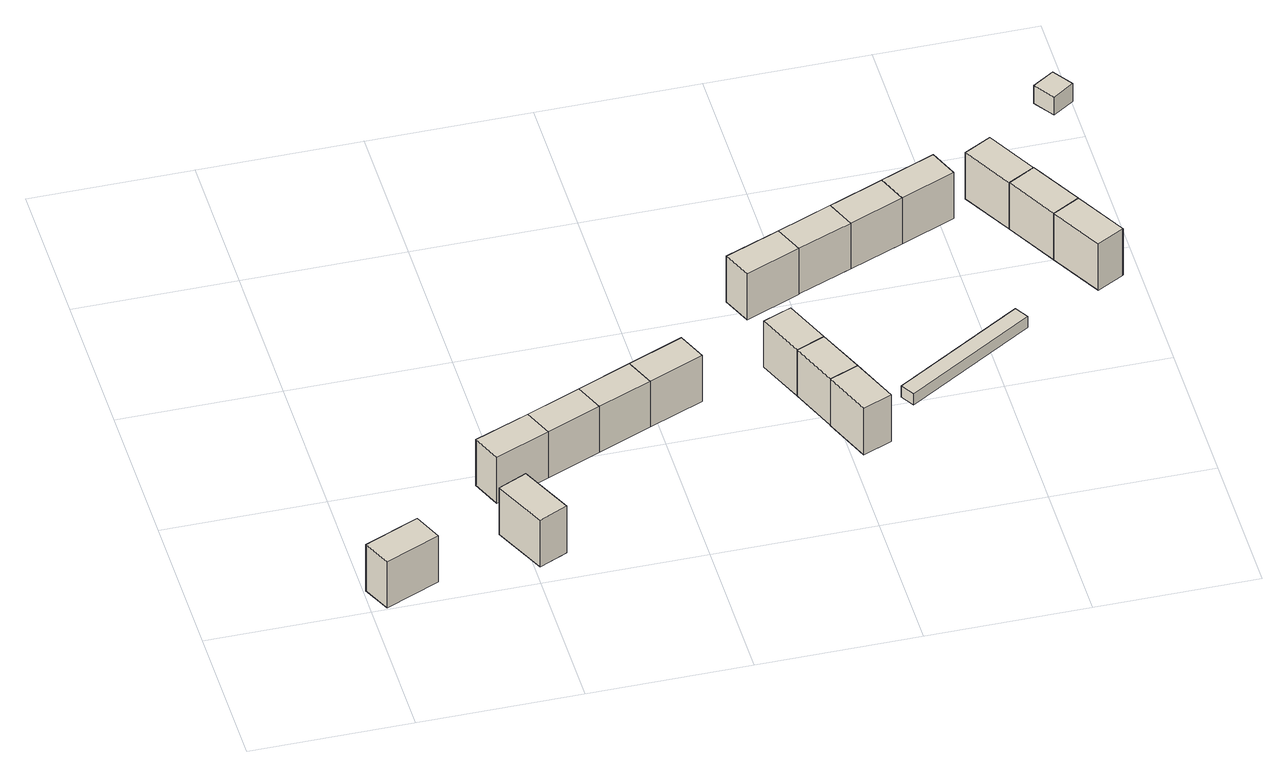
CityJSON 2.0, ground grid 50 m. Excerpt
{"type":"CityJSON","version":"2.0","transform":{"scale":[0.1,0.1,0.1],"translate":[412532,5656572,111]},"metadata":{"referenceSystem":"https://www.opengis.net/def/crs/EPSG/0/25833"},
"CityObjects":{
"building1":{"type":"Building","attributes":{"Dachtyp_tdc":"tdcGableRoof","Gemeindeschluessel":14612000,"Dachneigung":35.3,"QualitaetDacherkennung":82,"Geometrietyp2DReferenz":"3000","measuredHeight":19.13,"function":"31001_9998","roofType":"3100"},"geometry":[{"type":"Solid","lod":"1","boundaries":[[[[0,1,2,3]],[[4,5,6,7]],[[3,5,4,0]],[[2,6,5,3]],[[1,7,6,2]],[[0,4,7,1]]]]}]},
"building2":{"type":"Building","attributes":{"Dachtyp_tdc":"tdcGableRoof","Gemeindeschluessel":14612000,"Dachneigung":37.16,"QualitaetDacherkennung":72,"Geometrietyp2DReferenz":"3000","measuredHeight":19.52,"function":"31001_9998","roofType":"3100"},"geometry":[{"type":"Solid","lod":"1","boundaries":[[[[8,9,10,11]],[[12,13,14,15]],[[11,13,12,8]],[[10,14,13,11]],[[9,15,14,10]],[[8,12,15,9]]]]}]},
"building3":{"type":"Building","attributes":{"Dachtyp_tdc":"tdcGableRoof","Gemeindeschluessel":14612000,"Dachneigung":34.86,"QualitaetDacherkennung":73,"Geometrietyp2DReferenz":"3000","measuredHeight":19.13,"function":"31001_9998","roofType":"3100"},"geometry":[{"type":"Solid","lod":"1","boundaries":[[[[16,17,18,19]],[[20,21,22,23]],[[19,21,20,16]],[[18,22,21,19]],[[17,23,22,18]],[[16,20,23,17]]]]}]},
"building4":{"type":"Building","attributes":{"Dachtyp_tdc":"tdcGableRoof","Gemeindeschluessel":14612000,"Dachneigung":34.82,"QualitaetDacherkennung":71,"Geometrietyp2DReferenz":"3000","measuredHeight":19.09,"function":"31001_9998","roofType":"3100"},"geometry":[{"type":"Solid","lod":"1","boundaries":[[[[19,18,24,25]],[[21,26,27,22]],[[25,26,21,19]],[[24,27,26,25]],[[18,22,27,24]],[[19,21,22,18]]]]}]},
"building5":{"type":"Building","attributes":{"Dachtyp_tdc":"tdcGableRoof","Gemeindeschluessel":14612000,"Dachneigung":35.02,"QualitaetDacherkennung":71,"Geometrietyp2DReferenz":"3000","measuredHeight":19.16,"function":"31001_9998","roofType":"3100"},"geometry":[{"type":"Solid","lod":"1","boundaries":[[[[25,24,28,29]],[[26,30,31,27]],[[29,30,26,25]],[[28,31,30,29]],[[24,27,31,28]],[[25,26,27,24]]]]}]},
"building6":{"type":"Building","attributes":{"Dachtyp_tdc":"tdcGableRoof","Gemeindeschluessel":14612000,"Dachneigung":34.97,"QualitaetDacherkennung":72,"Geometrietyp2DReferenz":"3000","measuredHeight":19.16,"function":"31001_9998","roofType":"3100"},"geometry":[{"type":"Solid","lod":"1","boundaries":[[[[29,28,32,33]],[[30,34,35,31]],[[33,34,30,29]],[[32,35,34,33]],[[28,31,35,32]],[[29,30,31,28]]]]}]},
"building7":{"type":"Building","attributes":{"Dachtyp_tdc":"tdcGableRoof","Gemeindeschluessel":14612000,"Dachneigung":35.52,"QualitaetDacherkennung":78,"Geometrietyp2DReferenz":"3000","measuredHeight":19.19,"function":"31001_9998","roofType":"3100"},"geometry":[{"type":"Solid","lod":"1","boundaries":[[[[36,37,38,39]],[[40,41,42,43]],[[39,41,40,36]],[[38,42,41,39]],[[37,43,42,38]],[[36,40,43,37]]]]}]},
"building8":{"type":"Building","attributes":{"Dachtyp_tdc":"tdcGableRoof","Gemeindeschluessel":14612000,"Dachneigung":35.6,"QualitaetDacherkennung":88,"Geometrietyp2DReferenz":"3000","measuredHeight":19.21,"function":"31001_9998","roofType":"3100"},"geometry":[{"type":"Solid","lod":"1","boundaries":[[[[44,45,39,38]],[[46,42,41,47]],[[38,42,46,44]],[[39,41,42,38]],[[45,47,41,39]],[[44,46,47,45]]]]}]},
"building9":{"type":"Building","attributes":{"Dachtyp_tdc":"tdcGableRoof","Gemeindeschluessel":14612000,"Dachneigung":35.49,"QualitaetDacherkennung":85,"Geometrietyp2DReferenz":"3000","measuredHeight":19.23,"function":"31001_9998","roofType":"3100"},"geometry":[{"type":"Solid","lod":"1","boundaries":[[[[45,44,48,49]],[[50,51,52,53]],[[49,51,50,45]],[[48,52,51,49]],[[44,53,52,48]],[[45,50,53,44]]]]}]},
"building10":{"type":"Building","attributes":{"Dachtyp_tdc":"tdcGableRoof","Gemeindeschluessel":14612000,"Dachneigung":35.43,"QualitaetDacherkennung":74,"Geometrietyp2DReferenz":"3000","measuredHeight":19.2,"function":"31001_9998","roofType":"3100"},"geometry":[{"type":"Solid","lod":"1","boundaries":[[[[54,55,56,57]],[[58,59,60,61]],[[57,59,58,54]],[[56,60,59,57]],[[55,61,60,56]],[[54,58,61,55]]]]}]},
"building11":{"type":"Building","attributes":{"Dachtyp_tdc":"tdcGableRoof","Gemeindeschluessel":14612000,"Dachneigung":35.28,"QualitaetDacherkennung":74,"Geometrietyp2DReferenz":"3000","measuredHeight":19.14,"function":"31001_9998","roofType":"3100"},"geometry":[{"type":"Solid","lod":"1","boundaries":[[[[57,56,62,63]],[[64,65,66,67]],[[63,65,64,57]],[[62,66,65,63]],[[56,67,66,62]],[[57,64,67,56]]]]}]},
"building12":{"type":"Building","attributes":{"Dachtyp_tdc":"tdcGableRoof","Gemeindeschluessel":14612000,"Dachneigung":57.5,"QualitaetDacherkennung":3,"Geometrietyp2DReferenz":"3000","measuredHeight":6.14,"function":"31001_2463","roofType":"3100"},"geometry":[{"type":"Solid","lod":"1","boundaries":[[[[68,69,70,71]],[[72,73,74,75]],[[71,73,72,68]],[[70,74,73,71]],[[69,75,74,70]],[[68,72,75,69]]]]}]},
"building13":{"type":"Building","attributes":{"Dachtyp_tdc":"tdcGableRoof","Gemeindeschluessel":14612000,"Dachneigung":34.74,"QualitaetDacherkennung":74,"Geometrietyp2DReferenz":"3000","measuredHeight":19.1,"function":"31001_9998","roofType":"3100"},"geometry":[{"type":"Solid","lod":"1","boundaries":[[[[76,77,78,79]],[[80,81,82,83]],[[79,81,80,76]],[[78,82,81,79]],[[77,83,82,78]],[[76,80,83,77]]]]}]},
"building14":{"type":"Building","attributes":{"Dachtyp_tdc":"tdcGableRoof","Gemeindeschluessel":14612000,"Dachneigung":34.84,"QualitaetDacherkennung":71,"Geometrietyp2DReferenz":"3000","measuredHeight":19.15,"function":"31001_9998","roofType":"3100"},"geometry":[{"type":"Solid","lod":"1","boundaries":[[[[84,85,86,87]],[[81,88,89,82]],[[87,88,81,84]],[[86,89,88,87]],[[85,82,89,86]],[[84,81,82,85]]]]}]},
"building15":{"type":"Building","attributes":{"Dachtyp_tdc":"tdcGableRoof","Gemeindeschluessel":14612000,"Dachneigung":34.97,"QualitaetDacherkennung":80,"Geometrietyp2DReferenz":"3000","measuredHeight":19.14,"function":"31001_9998","roofType":"3100"},"geometry":[{"type":"Solid","lod":"1","boundaries":[[[[90,91,92,93]],[[94,95,96,97]],[[93,95,94,90]],[[92,96,95,93]],[[91,97,96,92]],[[90,94,97,91]]]]}]},
"building16":{"type":"Building","attributes":{"Dachtyp_tdc":"tdcGableRoof","Gemeindeschluessel":14612000,"Dachneigung":35.28,"QualitaetDacherkennung":88,"Geometrietyp2DReferenz":"3000","measuredHeight":19.2,"function":"31001_9998","roofType":"3100"},"geometry":[{"type":"Solid","lod":"1","boundaries":[[[[98,99,100,101]],[[97,102,103,94]],[[101,102,97,98]],[[100,103,102,101]],[[99,94,103,100]],[[98,97,94,99]]]]}]},
"building17":{"type":"Building","attributes":{"Dachtyp_tdc":"tdcFreeFormRoof","Gemeindeschluessel":14612000,"Dachneigung":35.53,"QualitaetDacherkennung":84,"Geometrietyp2DReferenz":"3000","measuredHeight":19.24,"function":"31001_9998","roofType":"5000"},"geometry":[{"type":"Solid","lod":"1","boundaries":[[[[100,104,105,106,101]],[[103,102,107,108,109]],[[101,102,103,100]],[[106,107,102,101]],[[105,108,107,106]],[[104,109,108,105]],[[100,103,109,104]]]]}]},
"building18":{"type":"Building","attributes":{"Dachtyp_tdc":"tdcHipAndGableRoof","Gemeindeschluessel":14612000,"Dachneigung":47.33,"QualitaetDacherkennung":41,"Geometrietyp2DReferenz":"3000","measuredHeight":9.12,"function":"31001_2000","roofType":"5000"},"geometry":[{"type":"Solid","lod":"1","boundaries":[[[[110,111,112,113]],[[114,115,116,117]],[[113,115,114,110]],[[112,116,115,113]],[[111,117,116,112]],[[110,114,117,111]]]]}]}
},
"vertices":[
[8,95,179],[48,6,179],[218,80,179],[179,170,179],[8,95,5],[179,170,5],[218,80,5],[48,6,5],
[527,275,184],[438,234,184],[515,67,184],[604,108,184],[527,275,8],[604,108,8],[515,67,8],[438,234,8],
[424,445,193],[462,354,193],[633,425,193],[595,515,193],[424,445,20],[595,515,20],[633,425,20],[462,354,20],
[802,495,193],[765,586,193],[765,586,20],[802,495,20],
[970,566,193],[932,656,193],[932,656,20],[970,566,20],
[1143,637,193],[1105,728,193],[1105,728,20],[1143,637,20],
[1440,775,194],[1350,738,194],[1411,592,194],[1500,629,194],[1440,775,20],[1500,629,20],[1411,592,20],[1350,738,20],
[1470,445,194],[1561,482,194],[1470,445,20],[1561,482,20],
[1530,296,194],[1622,333,194],[1561,482,19],[1622,333,19],[1530,296,19],[1470,445,19],
[1315,1025,207],[1353,934,207],[1524,1005,207],[1487,1095,207],[1315,1025,34],[1487,1095,34],[1524,1005,34],[1353,934,34],
[1695,1075,207],[1658,1166,207],[1487,1095,35],[1658,1166,35],[1695,1075,35],[1524,1005,35],
[1696,508,65],[1722,465,65],[2124,711,65],[2098,754,65],[1696,508,24],[2098,754,24],[2124,711,24],[1722,465,24],
[1658,1166,206],[1695,1075,206],[1866,1145,206],[1829,1236,206],[1658,1166,34],[1829,1236,34],[1866,1145,34],[1695,1075,34],
[1829,1236,207],[1866,1145,207],[2036,1215,207],[1999,1306,207],[1999,1306,34],[2036,1215,34],
[2178,1130,208],[2262,1177,208],[2175,1337,208],[2090,1290,208],[2178,1130,34],[2090,1290,34],[2175,1337,34],[2262,1177,34],
[2262,1177,209],[2178,1130,209],[2267,968,209],[2352,1015,209],[2352,1015,34],[2267,968,34],
[2357,806,209],[2440,852,209],[2442,853,209],[2442,853,34],[2440,852,34],[2357,806,34],
[2426,1573,107],[2493,1618,107],[2450,1682,107],[2383,1638,107],[2426,1573,40],[2383,1638,40],[2450,1682,40],[2493,1618,40]
]}
